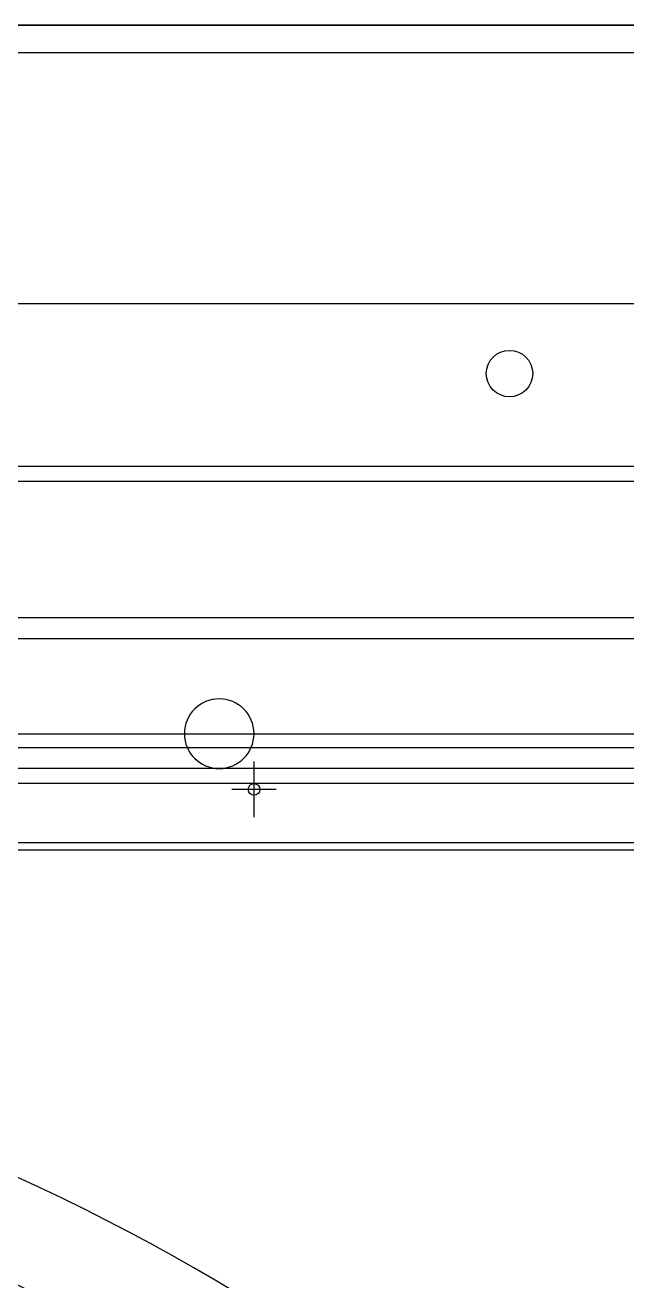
# Model space of a CAD drawing. Header units: millimetres. Extents: x 89450 to 753248, y -530175 to 1209785.
# Drawn here: x 97724.5 to 97854, y -97106.7 to -96836.4 of the extents above; entities that cross this region are included whole.
import ezdxf

# ---------------------------------------------------------------- set-up
doc = ezdxf.new("R2010")
doc.units = ezdxf.units.MM
doc.header["$LTSCALE"] = 150
doc.linetypes.add('CENTER', pattern=[50.8, 31.75, -6.35, 6.35, -6.35])
doc.layers.add('------00 Load Bank', color=3, linetype='Continuous')

# ---------------------------------------------------------------- blocks, each defined once
blk = doc.blocks.new('A$Cd768ecee')
at = {"color": 0}
for p, q in [((103.2, 103.2), (1076.8, 103.2)), ((100, 100), (1080, 100)), ((38.2, 38.2), (1141.8, 38.2)), ((35, 35), (1145, 35)), ((0, 0), (1180, 0))]:
    blk.add_line(p, q, dxfattribs=at)
blk.add_circle((302.5, 15), 5, dxfattribs=at)
blk = doc.blocks.new('A$Ca2785acc')
at = {"color": 0}
for p, q in [((985, 35), (0, 35)), ((983.4, 33.4), (1.6, 33.4)), ((260, 28), (260, 16)), ((985, 13), (0, 13))]:
    blk.add_line(p, q, dxfattribs=at)
at = {"color": 0, "linetype": 'CENTER'}
blk.add_line((255.2, 22), (264.8, 22), dxfattribs=at)
at = {"color": 0}
blk.add_circle((260, 22), 1.25, dxfattribs=at)
blk = doc.blocks.new('A$C02650c35')
at = {"color": 0}
for p, q in [((1040.5, 24.5), (1040.5, 1060.5)), ((1045, 24.5), (1045, 1060.5)), ((1045, 30), (1045, 1055))]:
    blk.add_line(p, q, dxfattribs=at)
at = {"color": 0, "linetype": 'CENTER'}
blk.add_line((1020, 45), (1020, 1040), dxfattribs=at)
at = {"color": 0}
for centre, radius in [((522.5, 542.5), 441), ((522.5, 542.5), 403), ((522.5, 542.5), 399.8), ((1020, 767.5), 7.5)]:
    blk.add_circle(centre, radius, dxfattribs=at)
at = {"color": 0, "linetype": 'CENTER'}
blk.add_circle((522.5, 542.5), 420, dxfattribs=at)
blk.add_circle((522.5, 542.5), 420, dxfattribs=at)

msp = doc.modelspace()

# ---------------------------------------------------------------- linework, layer by layer
at = {"layer": '------00 Load Bank', "color": 161, "elevation": 0}
msp.add_lwpolyline([(98253.75, -96836.41), (96883.75, -96836.41), (96883.75, -99436.41), (98253.75, -99436.41), (98253.75, -96836.41)], dxfattribs=at)
for points in [[(98253.75, -99436.41), (96883.75, -99436.41), (96883.75, -96836.41), (98253.75, -96836.41)], [(98247.75, -96842.41), (96889.75, -96842.41), (96889.75, -99430.41), (98247.75, -99430.41)]]:
    msp.add_lwpolyline(points, close=True, dxfattribs=at)

# ---------------------------------------------------------------- block references
at = {"layer": '------00 Load Bank', "color": 161, "rotation": 180}
for name, p in [('A$Cd768ecee', (98131.23, -96896.41, 0)), ('A$Ca2785acc', (98033.73, -96978.91, 0))]:
    msp.add_blockref(name, p, dxfattribs=at)
at = {"layer": '------00 Load Bank', "color": 161, "xscale": -1, "rotation": 270}
msp.add_blockref('A$C02650c35', (96998.73, -98008.91, 0), dxfattribs=at)

doc.saveas('drawing.dxf')
